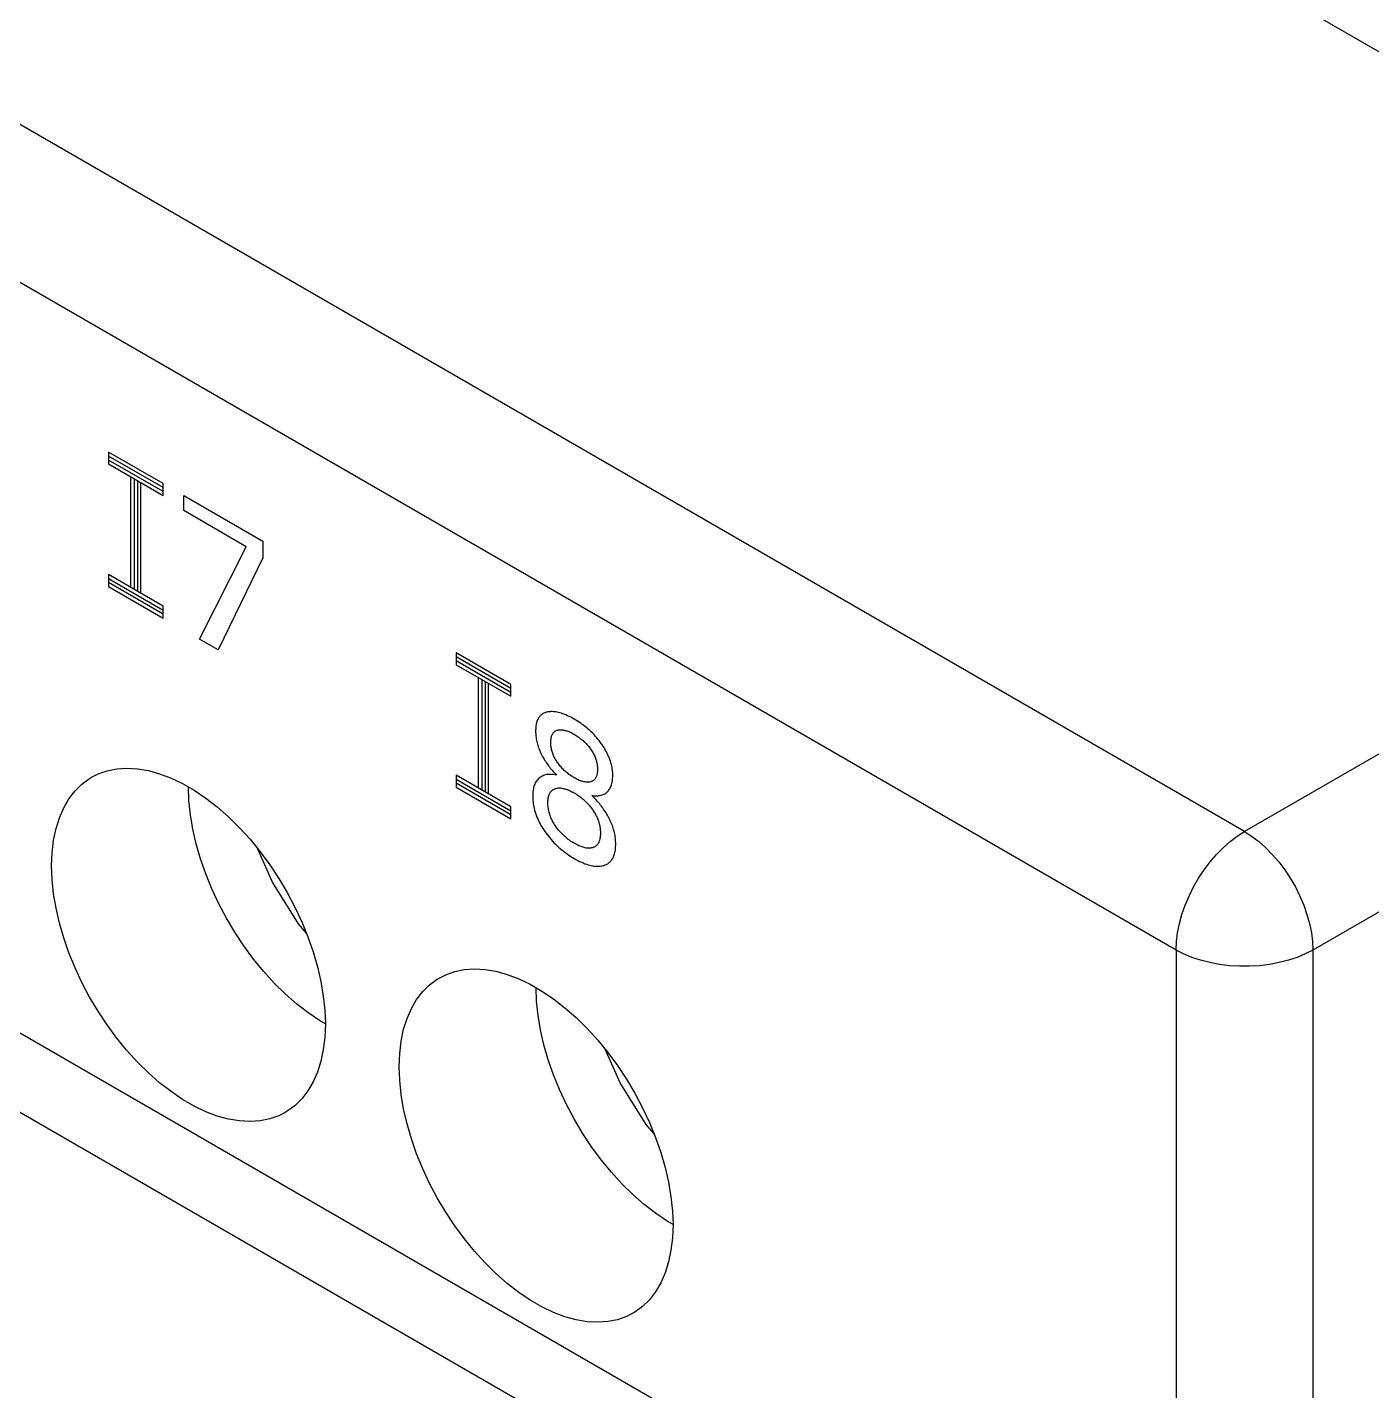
# Model space of a CAD drawing. Extents: x 0 to 420, y 0 to 297.
# Drawn here: x 220.37 to 234.26, y 179 to 193.09 of the extents above; entities that cross this region are included whole.
import ezdxf

# ---------------------------------------------------------------- set-up
doc = ezdxf.new("R2010")
doc.units = 0
doc.header["$LTSCALE"] = 23.1
doc.layers.add('40000_ISO', color=7, linetype='CONTINUOUS')

msp = doc.modelspace()

# ---------------------------------------------------------------- linework, layer by layer
at = {"layer": '40000_ISO', "color": 7, "linetype": 'CONTINUOUS'}
for p, q in [((232.949, 184.778), (183.805, 213.151)), ((232.242, 183.553), (183.098, 211.926)), ((232.242, 175.797), (183.098, 204.169)), ((231.888, 175.184), (182.744, 203.557)), ((232.595, 193.841), (235.424, 192.208)), ((247.091, 192.943), (232.949, 184.778)), ((247.798, 191.718), (233.656, 183.553)), ((221.211, 188.697), (221.211, 188.575)), ((221.777, 188.371), (221.211, 188.697)), ((221.777, 188.33), (221.211, 188.656)), ((221.777, 188.289), (221.211, 188.615)), ((221.211, 188.575), (221.777, 188.248)), ((221.441, 188.442), (221.441, 187.299)), ((221.476, 188.422), (221.476, 187.278)), ((221.512, 188.401), (221.512, 187.258)), ((221.547, 187.238), (221.547, 188.381)), ((221.777, 188.248), (221.777, 188.371)), ((221.989, 188.093), (221.989, 188.248)), ((221.989, 188.248), (222.806, 187.776)), ((222.636, 187.719), (221.989, 188.093)), ((222.806, 187.776), (222.806, 187.606)), ((222.152, 186.766), (222.636, 187.719)), ((222.806, 187.606), (222.345, 186.654)), ((221.211, 187.432), (221.211, 187.309)), ((221.777, 187.105), (221.211, 187.432)), ((221.211, 187.391), (221.777, 187.064)), ((221.777, 187.023), (221.211, 187.35)), ((221.211, 187.309), (221.777, 186.982)), ((221.777, 186.982), (221.777, 187.105)), ((222.345, 186.654), (222.152, 186.766)), ((224.803, 186.623), (224.803, 186.501)), ((225.369, 186.297), (224.803, 186.623)), ((225.369, 186.256), (224.803, 186.582)), ((225.369, 186.215), (224.803, 186.542)), ((224.803, 186.501), (225.369, 186.174)), ((225.033, 186.368), (225.033, 185.225)), ((225.068, 186.348), (225.068, 185.205)), ((225.104, 186.327), (225.104, 185.184)), ((225.139, 185.164), (225.139, 186.307)), ((225.369, 186.174), (225.369, 186.297)), ((225.646, 185.932), (225.643, 185.924)), ((225.65, 185.941), (225.646, 185.932)), ((225.655, 185.948), (225.65, 185.941)), ((225.66, 185.956), (225.655, 185.948)), ((225.665, 185.963), (225.66, 185.956)), ((225.67, 185.969), (225.665, 185.963)), ((225.676, 185.975), (225.67, 185.969)), ((225.682, 185.981), (225.676, 185.975)), ((225.689, 185.986), (225.682, 185.981)), ((225.696, 185.991), (225.689, 185.986)), ((225.704, 185.996), (225.696, 185.991)), ((225.711, 186), (225.704, 185.996)), ((225.719, 186.003), (225.711, 186)), ((225.728, 186.006), (225.719, 186.003)), ((225.736, 186.009), (225.728, 186.006)), ((225.745, 186.011), (225.736, 186.009)), ((225.754, 186.013), (225.745, 186.011)), ((225.764, 186.014), (225.754, 186.013)), ((225.775, 186.015), (225.764, 186.014)), ((225.786, 186.016), (225.775, 186.015)), ((225.798, 186.016), (225.786, 186.016)), ((225.809, 186.015), (225.798, 186.016)), ((225.821, 186.014), (225.809, 186.015)), ((225.832, 186.013), (225.821, 186.014)), ((225.847, 186.011), (225.832, 186.013)), ((225.862, 186.007), (225.847, 186.011)), ((225.877, 186.004), (225.862, 186.007)), ((225.892, 185.999), (225.877, 186.004)), ((225.907, 185.994), (225.892, 185.999)), ((225.922, 185.989), (225.907, 185.994)), ((225.939, 185.982), (225.922, 185.989)), ((225.956, 185.974), (225.939, 185.982)), ((225.973, 185.966), (225.956, 185.974)), ((225.99, 185.958), (225.973, 185.966)), ((226.007, 185.949), (225.99, 185.958)), ((226.024, 185.939), (226.007, 185.949)), ((226.041, 185.929), (226.024, 185.939)), ((226.058, 185.919), (226.041, 185.929)), ((225.626, 185.839), (225.625, 185.827)), ((225.625, 185.827), (225.625, 185.815)), ((225.625, 185.815), (225.625, 185.802)), ((225.625, 185.802), (225.626, 185.789)), ((225.628, 185.862), (225.626, 185.851)), ((225.626, 185.851), (225.626, 185.839)), ((225.626, 185.789), (225.627, 185.776)), ((225.629, 185.874), (225.628, 185.862)), ((225.631, 185.885), (225.629, 185.874)), ((225.633, 185.895), (225.631, 185.885)), ((225.636, 185.905), (225.633, 185.895)), ((225.639, 185.915), (225.636, 185.905)), ((225.643, 185.924), (225.639, 185.915)), ((225.799, 185.783), (225.803, 185.79)), ((225.803, 185.79), (225.807, 185.795)), ((225.807, 185.795), (225.811, 185.801)), ((225.811, 185.801), (225.816, 185.805)), ((225.816, 185.805), (225.82, 185.809)), ((225.82, 185.809), (225.825, 185.813)), ((225.825, 185.813), (225.83, 185.816)), ((225.83, 185.816), (225.835, 185.819)), ((225.835, 185.819), (225.84, 185.821)), ((225.84, 185.821), (225.846, 185.823)), ((225.846, 185.823), (225.852, 185.825)), ((225.852, 185.825), (225.858, 185.827)), ((225.858, 185.827), (225.865, 185.828)), ((225.865, 185.828), (225.873, 185.829)), ((225.873, 185.829), (225.88, 185.829)), ((225.88, 185.829), (225.888, 185.829)), ((225.888, 185.829), (225.897, 185.829)), ((225.897, 185.829), (225.905, 185.828)), ((225.905, 185.828), (225.914, 185.826)), ((225.914, 185.826), (225.923, 185.824)), ((225.923, 185.824), (225.932, 185.822)), ((225.932, 185.822), (225.941, 185.819)), ((225.941, 185.819), (225.951, 185.816)), ((225.951, 185.816), (225.96, 185.813)), ((225.96, 185.813), (225.971, 185.809)), ((225.971, 185.809), (225.981, 185.804)), ((225.981, 185.804), (225.992, 185.799)), ((225.992, 185.799), (226.002, 185.794)), ((226.002, 185.794), (226.013, 185.788)), ((226.013, 185.788), (226.024, 185.782)), ((226.074, 185.908), (226.058, 185.919)), ((226.091, 185.896), (226.074, 185.908)), ((226.108, 185.884), (226.091, 185.896)), ((226.125, 185.872), (226.108, 185.884)), ((226.14, 185.86), (226.125, 185.872)), ((226.155, 185.847), (226.14, 185.86)), ((226.17, 185.834), (226.155, 185.847)), ((226.185, 185.821), (226.17, 185.834)), ((226.2, 185.807), (226.185, 185.821)), ((226.215, 185.792), (226.2, 185.807)), ((226.229, 185.778), (226.215, 185.792)), ((225.627, 185.776), (225.628, 185.763)), ((225.628, 185.763), (225.63, 185.749)), ((225.63, 185.749), (225.632, 185.735)), ((225.632, 185.735), (225.634, 185.721)), ((225.634, 185.721), (225.637, 185.707)), ((225.637, 185.707), (225.64, 185.694)), ((225.64, 185.694), (225.644, 185.681)), ((225.644, 185.681), (225.648, 185.667)), ((225.648, 185.667), (225.652, 185.653)), ((225.652, 185.653), (225.657, 185.64)), ((225.783, 185.716), (225.784, 185.724)), ((225.783, 185.707), (225.783, 185.716)), ((225.783, 185.699), (225.783, 185.707)), ((225.783, 185.69), (225.783, 185.699)), ((225.783, 185.681), (225.783, 185.69)), ((225.784, 185.672), (225.783, 185.681)), ((225.784, 185.724), (225.785, 185.732)), ((225.784, 185.662), (225.784, 185.672)), ((225.786, 185.653), (225.784, 185.662)), ((225.785, 185.732), (225.786, 185.74)), ((225.786, 185.74), (225.787, 185.748)), ((225.787, 185.644), (225.786, 185.653)), ((225.787, 185.748), (225.789, 185.756)), ((225.789, 185.756), (225.791, 185.763)), ((225.791, 185.763), (225.793, 185.77)), ((225.793, 185.77), (225.796, 185.777)), ((225.796, 185.777), (225.799, 185.783)), ((226.024, 185.782), (226.034, 185.776)), ((226.034, 185.776), (226.045, 185.769)), ((226.045, 185.769), (226.056, 185.762)), ((226.056, 185.762), (226.066, 185.755)), ((226.066, 185.755), (226.077, 185.747)), ((226.077, 185.747), (226.087, 185.74)), ((226.087, 185.74), (226.097, 185.732)), ((226.097, 185.732), (226.106, 185.724)), ((226.106, 185.724), (226.115, 185.716)), ((226.115, 185.716), (226.124, 185.708)), ((226.124, 185.708), (226.134, 185.699)), ((226.134, 185.699), (226.143, 185.691)), ((226.143, 185.691), (226.151, 185.682)), ((226.151, 185.682), (226.159, 185.673)), ((226.159, 185.673), (226.167, 185.664)), ((226.167, 185.664), (226.175, 185.654)), ((226.175, 185.654), (226.182, 185.645)), ((226.242, 185.763), (226.229, 185.778)), ((226.255, 185.748), (226.242, 185.763)), ((226.268, 185.733), (226.255, 185.748)), ((226.281, 185.717), (226.268, 185.733)), ((226.294, 185.701), (226.281, 185.717)), ((226.304, 185.687), (226.294, 185.701)), ((226.313, 185.674), (226.304, 185.687)), ((226.323, 185.66), (226.313, 185.674)), ((226.332, 185.645), (226.323, 185.66)), ((225.657, 185.64), (225.662, 185.626)), ((225.662, 185.626), (225.668, 185.613)), ((225.668, 185.613), (225.674, 185.599)), ((225.674, 185.599), (225.68, 185.585)), ((225.68, 185.585), (225.687, 185.571)), ((225.687, 185.571), (225.694, 185.557)), ((225.694, 185.557), (225.702, 185.543)), ((225.702, 185.543), (225.71, 185.53)), ((225.71, 185.53), (225.718, 185.516)), ((225.718, 185.516), (225.726, 185.503)), ((225.789, 185.634), (225.787, 185.644)), ((225.791, 185.624), (225.789, 185.634)), ((225.793, 185.614), (225.791, 185.624)), ((225.796, 185.604), (225.793, 185.614)), ((225.799, 185.594), (225.796, 185.604)), ((225.803, 185.583), (225.799, 185.594)), ((225.807, 185.573), (225.803, 185.583)), ((225.811, 185.563), (225.807, 185.573)), ((225.815, 185.552), (225.811, 185.563)), ((225.82, 185.543), (225.815, 185.552)), ((225.825, 185.534), (225.82, 185.543)), ((225.829, 185.526), (225.825, 185.534)), ((225.834, 185.517), (225.829, 185.526)), ((225.84, 185.508), (225.834, 185.517)), ((225.845, 185.499), (225.84, 185.508)), ((226.182, 185.645), (226.19, 185.635)), ((226.19, 185.635), (226.191, 185.633)), ((226.191, 185.633), (226.197, 185.624)), ((226.197, 185.624), (226.204, 185.615)), ((226.204, 185.615), (226.21, 185.605)), ((226.21, 185.605), (226.216, 185.595)), ((226.216, 185.595), (226.221, 185.586)), ((226.221, 185.586), (226.226, 185.576)), ((226.226, 185.576), (226.231, 185.566)), ((226.231, 185.566), (226.236, 185.555)), ((226.236, 185.555), (226.24, 185.545)), ((226.24, 185.545), (226.244, 185.535)), ((226.244, 185.535), (226.248, 185.525)), ((226.248, 185.525), (226.251, 185.514)), ((226.251, 185.514), (226.254, 185.504)), ((226.341, 185.631), (226.332, 185.645)), ((226.349, 185.616), (226.341, 185.631)), ((226.357, 185.601), (226.349, 185.616)), ((226.365, 185.586), (226.357, 185.601)), ((226.373, 185.57), (226.365, 185.586)), ((226.38, 185.554), (226.373, 185.57)), ((226.387, 185.537), (226.38, 185.554)), ((226.393, 185.521), (226.387, 185.537)), ((226.399, 185.504), (226.393, 185.521)), ((221.038, 185.338), (221.104, 185.372)), ((221.104, 185.372), (221.197, 185.405)), ((221.197, 185.405), (221.297, 185.425)), ((221.297, 185.425), (221.402, 185.432)), ((221.402, 185.432), (221.511, 185.426)), ((221.511, 185.426), (221.624, 185.407)), ((221.624, 185.407), (221.74, 185.375)), ((221.74, 185.375), (221.859, 185.33)), ((225.726, 185.503), (225.735, 185.49)), ((225.735, 185.49), (225.743, 185.478)), ((225.752, 185.367), (225.739, 185.365)), ((225.743, 185.478), (225.751, 185.467)), ((225.751, 185.467), (225.76, 185.455)), ((225.766, 185.368), (225.752, 185.367)), ((225.76, 185.455), (225.768, 185.444)), ((225.78, 185.368), (225.766, 185.368)), ((225.768, 185.444), (225.777, 185.433)), ((225.777, 185.433), (225.786, 185.422)), ((225.795, 185.368), (225.78, 185.368)), ((225.786, 185.422), (225.795, 185.411)), ((225.795, 185.411), (225.804, 185.401)), ((225.81, 185.366), (225.795, 185.368)), ((225.804, 185.401), (225.813, 185.391)), ((225.826, 185.364), (225.81, 185.366)), ((225.813, 185.391), (225.823, 185.381)), ((225.823, 185.381), (225.833, 185.371)), ((225.833, 185.371), (225.842, 185.361)), ((225.851, 185.491), (225.845, 185.499)), ((225.857, 185.483), (225.851, 185.491)), ((225.864, 185.473), (225.857, 185.483)), ((225.872, 185.463), (225.864, 185.473)), ((225.88, 185.453), (225.872, 185.463)), ((225.888, 185.444), (225.88, 185.453)), ((225.896, 185.435), (225.888, 185.444)), ((225.904, 185.426), (225.896, 185.435)), ((225.913, 185.417), (225.904, 185.426)), ((225.922, 185.408), (225.913, 185.417)), ((225.931, 185.4), (225.922, 185.408)), ((225.941, 185.391), (225.931, 185.4)), ((225.95, 185.384), (225.941, 185.391)), ((225.96, 185.376), (225.95, 185.384)), ((225.97, 185.368), (225.96, 185.376)), ((225.981, 185.361), (225.97, 185.368)), ((226.254, 185.504), (226.256, 185.494)), ((226.256, 185.494), (226.258, 185.484)), ((226.258, 185.484), (226.26, 185.475)), ((226.26, 185.37), (226.259, 185.363)), ((226.26, 185.475), (226.262, 185.466)), ((226.262, 185.378), (226.26, 185.37)), ((226.262, 185.466), (226.263, 185.456)), ((226.263, 185.386), (226.262, 185.378)), ((226.263, 185.456), (226.264, 185.447)), ((226.264, 185.395), (226.263, 185.386)), ((226.264, 185.447), (226.264, 185.438)), ((226.264, 185.438), (226.265, 185.429)), ((226.265, 185.412), (226.264, 185.403)), ((226.264, 185.403), (226.264, 185.395)), ((226.265, 185.429), (226.265, 185.42)), ((226.265, 185.42), (226.265, 185.412)), ((226.404, 185.488), (226.399, 185.504)), ((226.408, 185.471), (226.404, 185.488)), ((226.412, 185.456), (226.408, 185.471)), ((226.415, 185.441), (226.412, 185.456)), ((226.417, 185.426), (226.415, 185.441)), ((226.419, 185.412), (226.417, 185.426)), ((226.42, 185.397), (226.419, 185.412)), ((226.422, 185.383), (226.42, 185.397)), ((226.422, 185.369), (226.422, 185.383)), ((226.422, 185.355), (226.422, 185.369)), ((220.867, 185.197), (220.938, 185.267)), ((220.938, 185.267), (221.017, 185.326)), ((221.017, 185.326), (221.038, 185.338)), ((221.859, 185.33), (221.978, 185.272)), ((221.978, 185.272), (222.098, 185.203)), ((222.043, 185.098), (222.038, 185.238)), ((224.803, 185.358), (224.803, 185.235)), ((225.369, 185.031), (224.803, 185.358)), ((224.803, 185.317), (225.369, 184.99)), ((225.369, 184.949), (224.803, 185.276)), ((224.803, 185.235), (225.369, 184.909)), ((225.605, 185.232), (225.602, 185.218)), ((225.608, 185.245), (225.605, 185.232)), ((225.612, 185.257), (225.608, 185.245)), ((225.617, 185.268), (225.612, 185.257)), ((225.622, 185.279), (225.617, 185.268)), ((225.628, 185.289), (225.622, 185.279)), ((225.634, 185.299), (225.628, 185.289)), ((225.641, 185.308), (225.634, 185.299)), ((225.648, 185.316), (225.641, 185.308)), ((225.656, 185.324), (225.648, 185.316)), ((225.664, 185.332), (225.656, 185.324)), ((225.673, 185.338), (225.664, 185.332)), ((225.683, 185.344), (225.673, 185.338)), ((225.693, 185.349), (225.683, 185.344)), ((225.703, 185.354), (225.693, 185.349)), ((225.714, 185.358), (225.703, 185.354)), ((225.726, 185.362), (225.714, 185.358)), ((225.739, 185.365), (225.726, 185.362)), ((225.842, 185.361), (225.826, 185.364)), ((225.836, 185.223), (225.845, 185.225)), ((225.845, 185.225), (225.853, 185.226)), ((225.853, 185.226), (225.862, 185.227)), ((225.862, 185.227), (225.871, 185.227)), ((225.871, 185.227), (225.88, 185.227)), ((225.88, 185.227), (225.89, 185.226)), ((225.89, 185.226), (225.9, 185.225)), ((225.9, 185.225), (225.91, 185.223)), ((225.992, 185.353), (225.981, 185.361)), ((226.002, 185.346), (225.992, 185.353)), ((226.013, 185.34), (226.002, 185.346)), ((226.024, 185.333), (226.013, 185.34)), ((226.034, 185.327), (226.024, 185.333)), ((226.045, 185.322), (226.034, 185.327)), ((226.056, 185.316), (226.045, 185.322)), ((226.066, 185.311), (226.056, 185.316)), ((226.077, 185.306), (226.066, 185.311)), ((226.088, 185.302), (226.077, 185.306)), ((226.097, 185.299), (226.088, 185.302)), ((226.107, 185.296), (226.097, 185.299)), ((226.116, 185.293), (226.107, 185.296)), ((226.125, 185.291), (226.116, 185.293)), ((226.134, 185.289), (226.125, 185.291)), ((226.143, 185.288), (226.134, 185.289)), ((226.152, 185.287), (226.143, 185.288)), ((226.16, 185.287), (226.152, 185.287)), ((226.168, 185.287), (226.16, 185.287)), ((226.176, 185.287), (226.168, 185.287)), ((226.183, 185.288), (226.176, 185.287)), ((226.191, 185.29), (226.183, 185.288)), ((226.196, 185.292), (226.191, 185.29)), ((226.202, 185.293), (226.196, 185.292)), ((226.208, 185.296), (226.202, 185.293)), ((226.213, 185.298), (226.208, 185.296)), ((226.218, 185.301), (226.213, 185.298)), ((226.223, 185.304), (226.218, 185.301)), ((226.227, 185.308), (226.223, 185.304)), ((226.232, 185.312), (226.227, 185.308)), ((226.236, 185.317), (226.232, 185.312)), ((226.241, 185.322), (226.236, 185.317)), ((226.244, 185.328), (226.241, 185.322)), ((226.248, 185.335), (226.244, 185.328)), ((226.251, 185.341), (226.248, 185.335)), ((226.254, 185.348), (226.251, 185.341)), ((226.257, 185.356), (226.254, 185.348)), ((226.259, 185.363), (226.257, 185.356)), ((226.392, 185.219), (226.397, 185.229)), ((226.397, 185.229), (226.402, 185.239)), ((226.402, 185.239), (226.406, 185.25)), ((226.406, 185.25), (226.41, 185.261)), ((226.41, 185.261), (226.414, 185.273)), ((226.414, 185.273), (226.416, 185.286)), ((226.416, 185.286), (226.419, 185.299)), ((226.419, 185.299), (226.42, 185.312)), ((226.42, 185.312), (226.421, 185.326)), ((226.421, 185.326), (226.422, 185.34)), ((226.422, 185.34), (226.422, 185.355)), ((220.75, 185.023), (220.804, 185.115)), ((220.804, 185.115), (220.867, 185.197)), ((222.059, 184.951), (222.043, 185.098)), ((222.098, 185.203), (222.218, 185.122)), ((222.218, 185.122), (222.336, 185.031)), ((225.596, 185.175), (225.595, 185.16)), ((225.595, 185.16), (225.595, 185.144)), ((225.595, 185.144), (225.595, 185.129)), ((225.595, 185.129), (225.596, 185.113)), ((225.597, 185.19), (225.596, 185.175)), ((225.596, 185.113), (225.597, 185.097)), ((225.599, 185.204), (225.597, 185.19)), ((225.597, 185.097), (225.599, 185.081)), ((225.602, 185.218), (225.599, 185.204)), ((225.753, 185.095), (225.754, 185.105)), ((225.753, 185.085), (225.753, 185.095)), ((225.753, 185.076), (225.753, 185.085)), ((225.754, 185.105), (225.755, 185.114)), ((225.755, 185.114), (225.756, 185.123)), ((225.756, 185.123), (225.758, 185.132)), ((225.758, 185.132), (225.76, 185.14)), ((225.76, 185.14), (225.762, 185.148)), ((225.762, 185.148), (225.765, 185.157)), ((225.765, 185.157), (225.768, 185.165)), ((225.768, 185.165), (225.772, 185.172)), ((225.772, 185.172), (225.776, 185.179)), ((225.776, 185.179), (225.78, 185.186)), ((225.78, 185.186), (225.785, 185.192)), ((225.785, 185.192), (225.79, 185.198)), ((225.79, 185.198), (225.795, 185.202)), ((225.795, 185.202), (225.8, 185.206)), ((225.8, 185.206), (225.805, 185.21)), ((225.805, 185.21), (225.811, 185.213)), ((225.811, 185.213), (225.817, 185.216)), ((225.817, 185.216), (225.823, 185.219)), ((225.823, 185.219), (225.83, 185.221)), ((225.83, 185.221), (225.836, 185.223)), ((225.91, 185.223), (225.92, 185.22)), ((225.92, 185.22), (225.931, 185.218)), ((225.931, 185.218), (225.941, 185.214)), ((225.941, 185.214), (225.952, 185.21)), ((225.952, 185.21), (225.964, 185.206)), ((225.964, 185.206), (225.976, 185.201)), ((225.976, 185.201), (225.988, 185.195)), ((225.988, 185.195), (226, 185.189)), ((226, 185.189), (226.012, 185.183)), ((226.012, 185.183), (226.024, 185.176)), ((226.024, 185.176), (226.036, 185.169)), ((226.036, 185.169), (226.048, 185.161)), ((226.048, 185.161), (226.06, 185.153)), ((226.06, 185.153), (226.072, 185.145)), ((226.072, 185.145), (226.084, 185.137)), ((226.084, 185.137), (226.096, 185.128)), ((226.096, 185.128), (226.106, 185.119)), ((226.106, 185.119), (226.117, 185.11)), ((226.117, 185.11), (226.128, 185.101)), ((226.128, 185.101), (226.138, 185.091)), ((226.138, 185.091), (226.148, 185.081)), ((226.205, 185.151), (226.218, 185.149)), ((226.217, 185.14), (226.205, 185.151)), ((226.228, 185.128), (226.217, 185.14)), ((226.218, 185.149), (226.231, 185.147)), ((226.24, 185.116), (226.228, 185.128)), ((226.231, 185.147), (226.244, 185.147)), ((226.251, 185.104), (226.24, 185.116)), ((226.244, 185.147), (226.256, 185.146)), ((226.262, 185.092), (226.251, 185.104)), ((226.256, 185.146), (226.268, 185.147)), ((226.273, 185.079), (226.262, 185.092)), ((226.268, 185.147), (226.279, 185.148)), ((226.279, 185.148), (226.291, 185.15)), ((226.291, 185.15), (226.302, 185.153)), ((226.302, 185.153), (226.312, 185.156)), ((226.312, 185.156), (226.322, 185.159)), ((226.322, 185.159), (226.332, 185.164)), ((226.332, 185.164), (226.341, 185.168)), ((226.341, 185.168), (226.35, 185.174)), ((226.35, 185.174), (226.358, 185.18)), ((226.358, 185.18), (226.366, 185.187)), ((226.366, 185.187), (226.374, 185.194)), ((226.374, 185.194), (226.38, 185.202)), ((226.38, 185.202), (226.386, 185.21)), ((226.386, 185.21), (226.392, 185.219)), ((220.705, 184.92), (220.75, 185.023)), ((222.084, 184.801), (222.059, 184.951)), ((222.336, 185.031), (222.452, 184.929)), ((225.369, 184.909), (225.369, 185.031)), ((225.599, 185.081), (225.601, 185.065)), ((225.601, 185.065), (225.603, 185.049)), ((225.603, 185.049), (225.606, 185.032)), ((225.606, 185.032), (225.61, 185.016)), ((225.61, 185.016), (225.615, 184.998)), ((225.615, 184.998), (225.62, 184.979)), ((225.62, 184.979), (225.626, 184.961)), ((225.626, 184.961), (225.632, 184.943)), ((225.632, 184.943), (225.639, 184.925)), ((225.753, 185.064), (225.753, 185.076)), ((225.753, 185.052), (225.753, 185.064)), ((225.754, 185.04), (225.753, 185.052)), ((225.756, 185.028), (225.754, 185.04)), ((225.757, 185.016), (225.756, 185.028)), ((225.759, 185.003), (225.757, 185.016)), ((225.762, 184.99), (225.759, 185.003)), ((225.765, 184.979), (225.762, 184.99)), ((225.768, 184.967), (225.765, 184.979)), ((225.771, 184.955), (225.768, 184.967)), ((225.775, 184.943), (225.771, 184.955)), ((225.779, 184.932), (225.775, 184.943)), ((226.148, 185.081), (226.158, 185.071)), ((226.158, 185.071), (226.168, 185.061)), ((226.168, 185.061), (226.177, 185.051)), ((226.177, 185.051), (226.186, 185.04)), ((226.186, 185.04), (226.195, 185.029)), ((226.195, 185.029), (226.204, 185.018)), ((226.204, 185.018), (226.212, 185.006)), ((226.212, 185.006), (226.218, 184.997)), ((226.218, 184.997), (226.225, 184.987)), ((226.225, 184.987), (226.231, 184.978)), ((226.231, 184.978), (226.237, 184.968)), ((226.237, 184.968), (226.243, 184.958)), ((226.243, 184.958), (226.248, 184.948)), ((226.248, 184.948), (226.253, 184.938)), ((226.284, 185.066), (226.273, 185.079)), ((226.294, 185.053), (226.284, 185.066)), ((226.305, 185.04), (226.294, 185.053)), ((226.315, 185.026), (226.305, 185.04)), ((226.325, 185.012), (226.315, 185.026)), ((226.335, 184.998), (226.325, 185.012)), ((226.344, 184.984), (226.335, 184.998)), ((226.353, 184.97), (226.344, 184.984)), ((226.362, 184.956), (226.353, 184.97)), ((226.37, 184.941), (226.362, 184.956)), ((220.644, 184.687), (220.67, 184.808)), ((220.67, 184.808), (220.705, 184.92)), ((222.452, 184.929), (222.566, 184.817)), ((222.566, 184.817), (222.675, 184.697)), ((225.639, 184.925), (225.647, 184.907)), ((225.647, 184.907), (225.655, 184.889)), ((225.655, 184.889), (225.663, 184.873)), ((225.663, 184.873), (225.671, 184.857)), ((225.671, 184.857), (225.68, 184.841)), ((225.68, 184.841), (225.69, 184.825)), ((225.69, 184.825), (225.699, 184.809)), ((225.699, 184.809), (225.709, 184.794)), ((225.784, 184.92), (225.779, 184.932)), ((225.789, 184.908), (225.784, 184.92)), ((225.795, 184.896), (225.789, 184.908)), ((225.8, 184.885), (225.795, 184.896)), ((225.807, 184.873), (225.8, 184.885)), ((225.813, 184.862), (225.807, 184.873)), ((225.82, 184.85), (225.813, 184.862)), ((225.827, 184.839), (225.82, 184.85)), ((225.835, 184.829), (225.827, 184.839)), ((225.836, 184.826), (225.835, 184.829)), ((225.844, 184.815), (225.836, 184.826)), ((225.853, 184.804), (225.844, 184.815)), ((225.861, 184.793), (225.853, 184.804)), ((226.253, 184.938), (226.258, 184.928)), ((226.258, 184.928), (226.263, 184.916)), ((226.263, 184.916), (226.268, 184.904)), ((226.268, 184.904), (226.273, 184.893)), ((226.273, 184.893), (226.277, 184.881)), ((226.277, 184.881), (226.28, 184.869)), ((226.28, 184.869), (226.283, 184.858)), ((226.283, 184.858), (226.286, 184.846)), ((226.286, 184.846), (226.288, 184.835)), ((226.288, 184.835), (226.29, 184.824)), ((226.29, 184.824), (226.292, 184.814)), ((226.292, 184.814), (226.293, 184.803)), ((226.293, 184.803), (226.294, 184.793)), ((226.378, 184.926), (226.37, 184.941)), ((226.386, 184.912), (226.378, 184.926)), ((226.393, 184.897), (226.386, 184.912)), ((226.4, 184.881), (226.393, 184.897)), ((226.407, 184.867), (226.4, 184.881)), ((226.413, 184.852), (226.407, 184.867)), ((226.418, 184.838), (226.413, 184.852)), ((226.423, 184.823), (226.418, 184.838)), ((226.428, 184.808), (226.423, 184.823)), ((226.432, 184.794), (226.428, 184.808)), ((220.629, 184.558), (220.644, 184.687)), ((222.119, 184.649), (222.084, 184.801)), ((222.675, 184.697), (222.78, 184.569)), ((225.709, 184.794), (225.719, 184.779)), ((225.719, 184.779), (225.73, 184.764)), ((225.73, 184.764), (225.743, 184.746)), ((225.743, 184.746), (225.757, 184.728)), ((225.757, 184.728), (225.771, 184.711)), ((225.771, 184.711), (225.785, 184.694)), ((225.785, 184.694), (225.8, 184.678)), ((225.8, 184.678), (225.815, 184.662)), ((225.815, 184.662), (225.831, 184.646)), ((225.87, 184.783), (225.861, 184.793)), ((225.879, 184.773), (225.87, 184.783)), ((225.888, 184.763), (225.879, 184.773)), ((225.898, 184.752), (225.888, 184.763)), ((225.909, 184.742), (225.898, 184.752)), ((225.919, 184.732), (225.909, 184.742)), ((225.93, 184.723), (225.919, 184.732)), ((225.94, 184.714), (225.93, 184.723)), ((225.951, 184.705), (225.94, 184.714)), ((225.963, 184.696), (225.951, 184.705)), ((225.975, 184.687), (225.963, 184.696)), ((225.987, 184.679), (225.975, 184.687)), ((225.999, 184.671), (225.987, 184.679)), ((226.012, 184.664), (225.999, 184.671)), ((226.024, 184.656), (226.012, 184.664)), ((226.277, 184.663), (226.273, 184.656)), ((226.28, 184.671), (226.277, 184.663)), ((226.283, 184.679), (226.28, 184.671)), ((226.286, 184.688), (226.283, 184.679)), ((226.289, 184.696), (226.286, 184.688)), ((226.29, 184.705), (226.289, 184.696)), ((226.292, 184.714), (226.29, 184.705)), ((226.293, 184.723), (226.292, 184.714)), ((226.294, 184.733), (226.293, 184.723)), ((226.294, 184.793), (226.295, 184.782)), ((226.295, 184.742), (226.294, 184.733)), ((226.295, 184.782), (226.295, 184.772)), ((226.295, 184.772), (226.295, 184.762)), ((226.295, 184.762), (226.295, 184.752)), ((226.295, 184.752), (226.295, 184.742)), ((226.436, 184.779), (226.432, 184.794)), ((226.44, 184.765), (226.436, 184.779)), ((226.443, 184.75), (226.44, 184.765)), ((226.446, 184.735), (226.443, 184.75)), ((226.448, 184.72), (226.446, 184.735)), ((226.45, 184.705), (226.448, 184.72)), ((226.451, 184.691), (226.45, 184.705)), ((226.452, 184.677), (226.451, 184.691)), ((226.453, 184.663), (226.452, 184.677)), ((226.453, 184.649), (226.453, 184.663)), ((232.731, 184.612), (232.802, 184.675)), ((232.802, 184.675), (232.875, 184.731)), ((232.875, 184.731), (232.949, 184.778)), ((232.949, 184.778), (233.023, 184.731)), ((233.023, 184.731), (233.096, 184.675)), ((233.096, 184.675), (233.168, 184.612)), ((220.624, 184.423), (220.629, 184.558)), ((222.164, 184.494), (222.119, 184.649)), ((222.907, 184.254), (222.752, 184.603)), ((222.78, 184.569), (222.879, 184.434)), ((225.831, 184.646), (225.847, 184.63)), ((225.847, 184.63), (225.863, 184.615)), ((225.863, 184.615), (225.88, 184.601)), ((225.88, 184.601), (225.896, 184.587)), ((225.896, 184.587), (225.913, 184.574)), ((225.913, 184.574), (225.931, 184.56)), ((225.931, 184.56), (225.95, 184.546)), ((225.95, 184.546), (225.968, 184.534)), ((225.968, 184.534), (225.987, 184.522)), ((225.987, 184.522), (226.005, 184.51)), ((226.036, 184.65), (226.024, 184.656)), ((226.048, 184.643), (226.036, 184.65)), ((226.06, 184.637), (226.048, 184.643)), ((226.072, 184.631), (226.06, 184.637)), ((226.084, 184.626), (226.072, 184.631)), ((226.096, 184.622), (226.084, 184.626)), ((226.107, 184.618), (226.096, 184.622)), ((226.118, 184.614), (226.107, 184.618)), ((226.128, 184.612), (226.118, 184.614)), ((226.139, 184.609), (226.128, 184.612)), ((226.149, 184.607), (226.139, 184.609)), ((226.159, 184.606), (226.149, 184.607)), ((226.169, 184.606), (226.159, 184.606)), ((226.178, 184.605), (226.169, 184.606)), ((226.187, 184.606), (226.178, 184.605)), ((226.196, 184.607), (226.187, 184.606)), ((226.204, 184.608), (226.196, 184.607)), ((226.213, 184.61), (226.204, 184.608)), ((226.219, 184.612), (226.213, 184.61)), ((226.226, 184.615), (226.219, 184.612)), ((226.232, 184.617), (226.226, 184.615)), ((226.238, 184.62), (226.232, 184.617)), ((226.243, 184.624), (226.238, 184.62)), ((226.249, 184.628), (226.243, 184.624)), ((226.254, 184.632), (226.249, 184.628)), ((226.259, 184.637), (226.254, 184.632)), ((226.264, 184.643), (226.259, 184.637)), ((226.269, 184.649), (226.264, 184.643)), ((226.273, 184.656), (226.269, 184.649)), ((226.431, 184.517), (226.434, 184.527)), ((226.434, 184.527), (226.438, 184.537)), ((226.438, 184.537), (226.441, 184.548)), ((226.441, 184.548), (226.444, 184.56)), ((226.444, 184.56), (226.447, 184.571)), ((226.447, 184.571), (226.449, 184.584)), ((226.449, 184.584), (226.45, 184.596)), ((226.45, 184.596), (226.452, 184.609)), ((226.452, 184.622), (226.453, 184.635)), ((226.452, 184.609), (226.452, 184.622)), ((226.453, 184.635), (226.453, 184.649)), ((232.596, 184.465), (232.661, 184.541)), ((232.661, 184.541), (232.731, 184.612)), ((233.168, 184.612), (233.237, 184.541)), ((233.237, 184.541), (233.303, 184.465)), ((220.629, 184.281), (220.624, 184.423)), ((222.218, 184.339), (222.164, 184.494)), ((222.879, 184.434), (222.973, 184.293)), ((226.005, 184.51), (226.024, 184.499)), ((226.024, 184.499), (226.042, 184.489)), ((226.042, 184.489), (226.061, 184.479)), ((226.061, 184.479), (226.079, 184.469)), ((226.079, 184.469), (226.098, 184.461)), ((226.098, 184.461), (226.116, 184.453)), ((226.116, 184.453), (226.135, 184.445)), ((226.135, 184.445), (226.151, 184.44)), ((226.151, 184.44), (226.168, 184.434)), ((226.168, 184.434), (226.184, 184.43)), ((226.184, 184.43), (226.201, 184.426)), ((226.201, 184.426), (226.217, 184.423)), ((226.217, 184.423), (226.225, 184.421)), ((226.225, 184.421), (226.233, 184.42)), ((226.233, 184.42), (226.245, 184.419)), ((226.245, 184.419), (226.258, 184.418)), ((226.258, 184.418), (226.27, 184.418)), ((226.27, 184.418), (226.282, 184.419)), ((226.282, 184.419), (226.294, 184.42)), ((226.294, 184.42), (226.306, 184.422)), ((226.306, 184.422), (226.318, 184.424)), ((226.318, 184.424), (226.327, 184.426)), ((226.327, 184.426), (226.336, 184.429)), ((226.336, 184.429), (226.345, 184.432)), ((226.345, 184.432), (226.354, 184.436)), ((226.354, 184.436), (226.362, 184.44)), ((226.362, 184.44), (226.37, 184.445)), ((226.37, 184.445), (226.378, 184.45)), ((226.378, 184.45), (226.386, 184.456)), ((226.386, 184.456), (226.393, 184.462)), ((226.393, 184.462), (226.399, 184.469)), ((226.399, 184.469), (226.405, 184.476)), ((226.405, 184.476), (226.411, 184.483)), ((226.411, 184.483), (226.417, 184.491)), ((226.417, 184.491), (226.422, 184.499)), ((226.422, 184.499), (226.426, 184.508)), ((226.426, 184.508), (226.431, 184.517)), ((232.476, 184.295), (232.533, 184.382)), ((232.533, 184.382), (232.596, 184.465)), ((233.303, 184.465), (233.365, 184.382)), ((233.365, 184.382), (233.422, 184.295)), ((220.644, 184.135), (220.629, 184.281)), ((222.281, 184.185), (222.218, 184.339)), ((223.175, 183.825), (222.907, 184.254)), ((222.973, 184.293), (223.059, 184.147)), ((232.424, 184.205), (232.476, 184.295)), ((233.422, 184.295), (233.475, 184.205)), ((220.67, 183.985), (220.644, 184.135)), ((222.352, 184.032), (222.281, 184.185)), ((223.059, 184.147), (223.139, 183.997)), ((232.337, 184.016), (232.377, 184.111)), ((232.377, 184.111), (232.424, 184.205)), ((233.475, 184.205), (233.521, 184.111)), ((233.521, 184.111), (233.561, 184.016)), ((220.705, 183.832), (220.67, 183.985)), ((222.432, 183.882), (222.352, 184.032)), ((223.139, 183.997), (223.21, 183.844)), ((232.303, 183.921), (232.337, 184.016)), ((233.561, 184.016), (233.595, 183.921)), ((220.75, 183.678), (220.705, 183.832)), ((222.518, 183.736), (222.432, 183.882)), ((223.258, 183.727), (223.175, 183.825)), ((223.21, 183.844), (223.273, 183.69)), ((232.257, 183.732), (232.277, 183.826)), ((232.277, 183.826), (232.303, 183.921)), ((233.595, 183.921), (233.622, 183.826)), ((233.622, 183.826), (233.641, 183.732)), ((220.804, 183.523), (220.75, 183.678)), ((222.612, 183.595), (222.518, 183.736)), ((223.273, 183.69), (223.327, 183.535)), ((232.246, 183.641), (232.257, 183.732)), ((233.641, 183.732), (233.652, 183.641)), ((222.711, 183.46), (222.612, 183.595)), ((223.327, 183.535), (223.372, 183.38)), ((232.242, 183.553), (232.246, 183.641)), ((232.242, 183.553), (232.242, 175.797)), ((232.32, 183.513), (232.242, 183.553)), ((233.656, 183.553), (233.578, 183.513)), ((233.652, 183.641), (233.656, 183.553)), ((233.656, 183.553), (233.656, 174.572)), ((220.867, 183.368), (220.804, 183.523)), ((222.816, 183.332), (222.711, 183.46)), ((232.404, 183.477), (232.32, 183.513)), ((232.495, 183.447), (232.404, 183.477)), ((232.591, 183.423), (232.495, 183.447)), ((232.69, 183.404), (232.591, 183.423)), ((232.793, 183.391), (232.69, 183.404)), ((233.208, 183.404), (233.105, 183.391)), ((233.307, 183.423), (233.208, 183.404)), ((233.403, 183.447), (233.307, 183.423)), ((233.494, 183.477), (233.403, 183.447)), ((233.578, 183.513), (233.494, 183.477)), ((220.938, 183.216), (220.867, 183.368)), ((222.925, 183.212), (222.816, 183.332)), ((223.372, 183.38), (223.407, 183.228)), ((224.609, 183.252), (224.63, 183.264)), ((224.63, 183.264), (224.696, 183.298)), ((224.696, 183.298), (224.79, 183.331)), ((224.79, 183.331), (224.889, 183.351)), ((224.889, 183.351), (224.994, 183.358)), ((224.994, 183.358), (225.103, 183.352)), ((225.103, 183.352), (225.216, 183.333)), ((225.216, 183.333), (225.333, 183.301)), ((225.333, 183.301), (225.451, 183.256)), ((225.451, 183.256), (225.57, 183.199)), ((232.897, 183.385), (232.793, 183.391)), ((233.001, 183.385), (232.897, 183.385)), ((233.105, 183.391), (233.001, 183.385)), ((221.017, 183.066), (220.938, 183.216)), ((223.038, 183.1), (222.925, 183.212)), ((223.407, 183.228), (223.432, 183.077)), ((224.396, 183.042), (224.459, 183.123)), ((224.459, 183.123), (224.53, 183.194)), ((224.53, 183.194), (224.609, 183.252)), ((225.57, 183.199), (225.69, 183.129)), ((225.636, 183.024), (225.631, 183.164)), ((225.69, 183.129), (225.81, 183.048)), ((221.104, 182.92), (221.017, 183.066)), ((223.155, 182.998), (223.038, 183.1)), ((223.273, 182.907), (223.155, 182.998)), ((223.432, 183.077), (223.447, 182.931)), ((224.342, 182.949), (224.396, 183.042)), ((225.651, 182.878), (225.636, 183.024)), ((225.81, 183.048), (225.928, 182.957)), ((221.197, 182.779), (221.104, 182.92)), ((223.393, 182.826), (223.273, 182.907)), ((223.447, 182.931), (223.453, 182.79)), ((224.262, 182.734), (224.297, 182.846)), ((224.297, 182.846), (224.342, 182.949)), ((225.676, 182.728), (225.651, 182.878)), ((225.928, 182.957), (226.045, 182.855)), ((226.045, 182.855), (226.158, 182.743)), ((221.297, 182.644), (221.197, 182.779)), ((223.453, 182.791), (223.393, 182.826)), ((223.453, 182.79), (223.447, 182.654)), ((224.237, 182.613), (224.262, 182.734)), ((225.711, 182.575), (225.676, 182.728)), ((226.158, 182.743), (226.267, 182.623)), ((221.402, 182.516), (221.297, 182.644)), ((223.447, 182.654), (223.432, 182.526)), ((224.221, 182.484), (224.237, 182.613)), ((225.756, 182.42), (225.711, 182.575)), ((226.267, 182.623), (226.372, 182.495)), ((221.511, 182.395), (221.402, 182.516)), ((223.432, 182.526), (223.407, 182.405)), ((224.216, 182.349), (224.221, 182.484)), ((225.81, 182.265), (225.756, 182.42)), ((226.499, 182.18), (226.344, 182.529)), ((226.372, 182.495), (226.471, 182.36)), ((221.624, 182.284), (221.511, 182.395)), ((221.74, 182.182), (221.624, 182.284)), ((223.372, 182.292), (223.327, 182.19)), ((223.407, 182.405), (223.372, 182.292)), ((224.221, 182.207), (224.216, 182.349)), ((226.471, 182.36), (226.565, 182.219)), ((221.859, 182.09), (221.74, 182.182)), ((223.327, 182.19), (223.273, 182.097)), ((224.237, 182.061), (224.221, 182.207)), ((225.873, 182.111), (225.81, 182.265)), ((226.767, 181.751), (226.499, 182.18)), ((226.565, 182.219), (226.651, 182.073)), ((221.978, 182.009), (221.859, 182.09)), ((222.098, 181.94), (221.978, 182.009)), ((223.21, 182.015), (223.139, 181.945)), ((223.273, 182.097), (223.21, 182.015)), ((224.262, 181.911), (224.237, 182.061)), ((225.944, 181.958), (225.873, 182.111)), ((226.651, 182.073), (226.731, 181.923)), ((222.218, 181.883), (222.098, 181.94)), ((222.336, 181.838), (222.218, 181.883)), ((223.038, 181.874), (222.973, 181.841)), ((223.059, 181.887), (223.038, 181.874)), ((223.139, 181.945), (223.059, 181.887)), ((224.297, 181.758), (224.262, 181.911)), ((226.024, 181.808), (225.944, 181.958)), ((226.731, 181.923), (226.802, 181.77)), ((222.452, 181.806), (222.336, 181.838)), ((222.566, 181.787), (222.452, 181.806)), ((222.675, 181.78), (222.566, 181.787)), ((222.78, 181.788), (222.675, 181.78)), ((222.879, 181.808), (222.78, 181.788)), ((222.973, 181.841), (222.879, 181.808)), ((224.342, 181.604), (224.297, 181.758)), ((226.11, 181.662), (226.024, 181.808)), ((226.85, 181.653), (226.767, 181.751)), ((226.802, 181.77), (226.865, 181.616)), ((224.396, 181.449), (224.342, 181.604)), ((226.204, 181.521), (226.11, 181.662)), ((226.865, 181.616), (226.919, 181.461)), ((224.459, 181.294), (224.396, 181.449)), ((226.303, 181.386), (226.204, 181.521)), ((226.919, 181.461), (226.964, 181.307)), ((224.53, 181.142), (224.459, 181.294)), ((226.408, 181.258), (226.303, 181.386)), ((226.964, 181.307), (226.999, 181.154)), ((224.609, 180.992), (224.53, 181.142)), ((226.517, 181.138), (226.408, 181.258)), ((226.999, 181.154), (227.024, 181.004)), ((226.631, 181.027), (226.517, 181.138)), ((226.747, 180.925), (226.631, 181.027)), ((227.024, 181.004), (227.04, 180.857)), ((224.696, 180.846), (224.609, 180.992)), ((226.865, 180.833), (226.747, 180.925)), ((224.79, 180.705), (224.696, 180.846)), ((226.985, 180.752), (226.865, 180.833)), ((227.045, 180.717), (226.985, 180.752)), ((227.04, 180.857), (227.045, 180.716)), ((224.889, 180.57), (224.79, 180.705)), ((227.04, 180.58), (227.024, 180.452)), ((227.045, 180.716), (227.04, 180.58)), ((224.994, 180.442), (224.889, 180.57)), ((225.103, 180.322), (224.994, 180.442)), ((227.024, 180.452), (226.999, 180.331)), ((225.216, 180.21), (225.103, 180.322)), ((226.999, 180.331), (226.964, 180.219)), ((225.333, 180.108), (225.216, 180.21)), ((226.964, 180.219), (226.919, 180.116)), ((225.451, 180.016), (225.333, 180.108)), ((225.57, 179.935), (225.451, 180.016)), ((226.865, 180.023), (226.802, 179.941)), ((226.919, 180.116), (226.865, 180.023)), ((225.69, 179.866), (225.57, 179.935)), ((226.802, 179.941), (226.731, 179.871)), ((225.81, 179.809), (225.69, 179.866)), ((225.928, 179.764), (225.81, 179.809)), ((226.045, 179.732), (225.928, 179.764)), ((226.158, 179.713), (226.045, 179.732)), ((226.471, 179.734), (226.372, 179.714)), ((226.565, 179.767), (226.471, 179.734)), ((226.63, 179.8), (226.565, 179.767)), ((226.651, 179.813), (226.63, 179.8)), ((226.731, 179.871), (226.651, 179.813)), ((226.267, 179.707), (226.158, 179.713)), ((226.372, 179.714), (226.267, 179.707))]:
    msp.add_line(p, q, dxfattribs=at)

doc.saveas('drawing.dxf')
